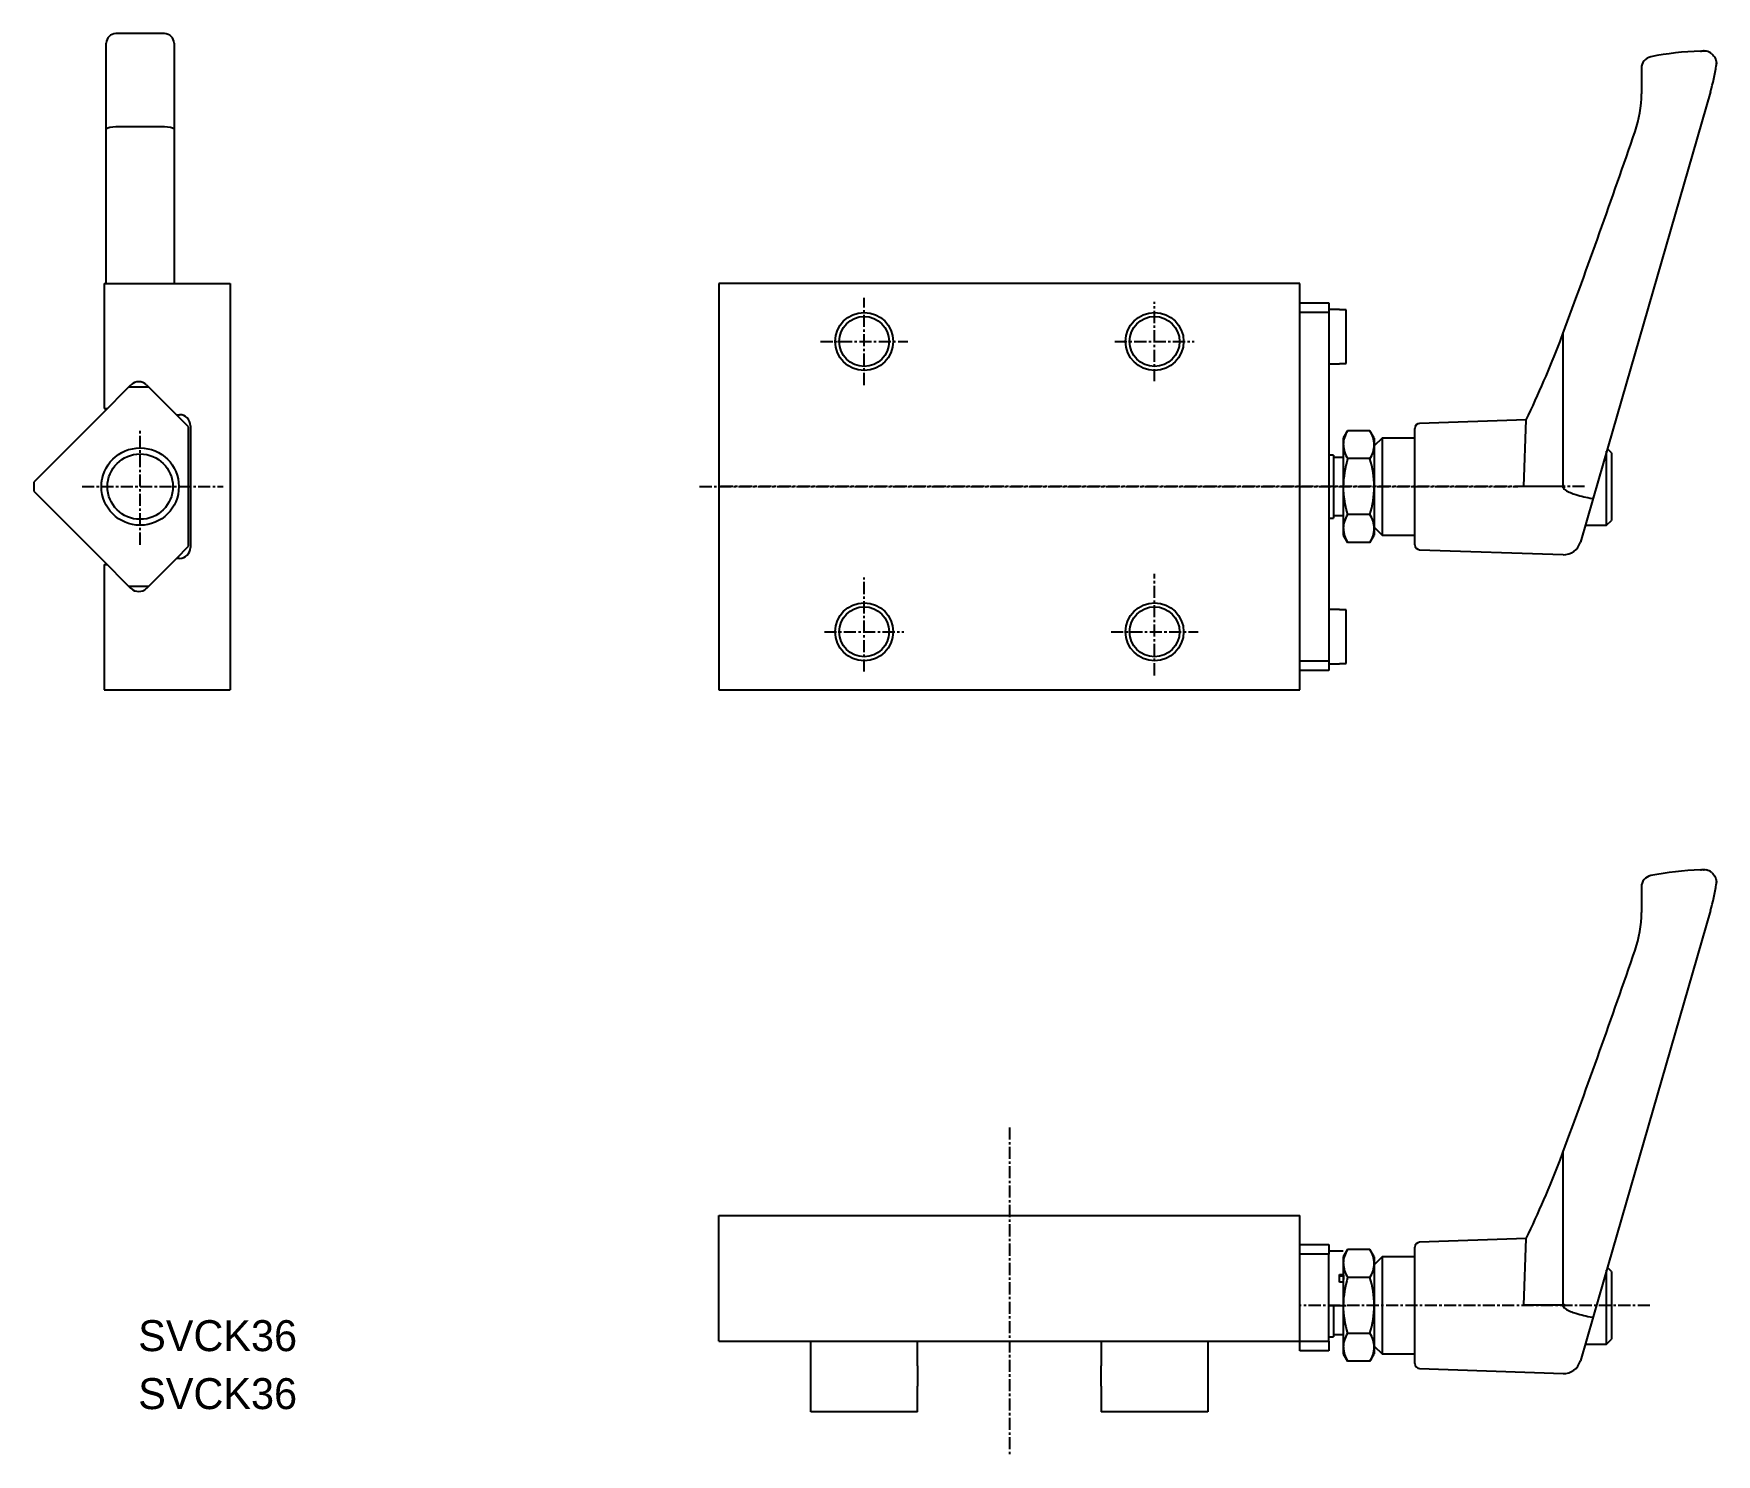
# Model space of a CAD drawing. Extents: x -1 to 173, y 5 to 152.
import ezdxf

# ---------------------------------------------------------------- set-up
doc = ezdxf.new("R2010")
doc.units = 0
doc.linetypes.add('CENTER', pattern=[2, 1.25, -0.25, 0.25, -0.25])
doc.layers.get('0').update_dxf_attribs({"linetype": 'CONTINUOUS'})
doc.layers.add('CENTER', color=1, linetype='CENTER')

msp = doc.modelspace()

# ---------------------------------------------------------------- linework, layer by layer
at = {"color": 7, "linetype": 'CONTINUOUS'}
for p, q in [((12.7, 152.13), (7.7, 152.13)), ((6.7, 150.72), (6.7, 151.13)), ((6.7, 142.28), (6.7, 150.72)), ((13.7, 151.13), (13.7, 150.72)), ((13.7, 150.72), (13.7, 142.28)), ((171.39, 150.31), (171.49, 150.31)), ((172.56, 150.05), (172.67, 149.94)), ((172.67, 149.94), (172.76, 149.84)), ((172.76, 149.84), (172.84, 149.72)), ((172.84, 149.72), (172.92, 149.58)), ((172.92, 149.58), (172.98, 149.42)), ((165.3, 148.55), (165.3, 145.92)), ((172.98, 149.42), (173.02, 149.25)), ((173.02, 149.25), (173.04, 149.08)), ((173.03, 148.92), (173.02, 148.84)), ((173.04, 149.08), (173.03, 148.92)), ((172.43, 146.12), (161.86, 109.51)), ((6.7, 126.32), (6.7, 142.28)), ((7.7, 142.52), (12.7, 142.52)), ((13.7, 142.28), (13.7, 126.32)), ((6.5, 126.32), (19.5, 126.32)), ((6.5, 126.32), (6.5, 113.38)), ((19.5, 126.32), (19.5, 84.32)), ((130, 126.32), (70, 126.32)), ((70, 126.32), (70, 84.32)), ((130, 84.32), (130, 126.32)), ((130, 124.32), (133, 124.32)), ((133, 124.32), (133, 123.32)), ((134.1, 123.62), (133, 123.62)), ((134.1, 123.59), (134.1, 123.62)), ((134.8, 123.59), (134.1, 123.59)), ((134.8, 118.05), (134.8, 123.59)), ((133, 123.32), (130, 123.32)), ((133, 123.32), (133, 87.32)), ((157.19, 121.11), (157.19, 105.33)), ((133, 118.02), (134.1, 118.02)), ((134.1, 118.05), (134.8, 118.05)), ((134.1, 118.02), (134.1, 118.05)), ((6.17, 112.75), (9.25, 115.83)), ((11.08, 115.61), (9.03, 115.61)), ((10.86, 115.83), (13.94, 112.75)), ((6.5, 113.38), (6.8, 113.38)), ((6.17, 112.75), (-0.8, 105.78)), ((13.94, 112.75), (14.26, 112.75)), ((15.2, 111.49), (13.94, 112.75)), ((15.2, 99.15), (15.2, 111.49)), ((15.4, 111.61), (15.4, 99.03)), ((141.9, 99.3), (141.9, 111.34)), ((153.4, 112.22), (142.38, 111.84)), ((153.16, 105.33), (153.4, 112.22)), ((134.94, 111.09), (134.5, 110.32)), ((134.5, 110.32), (134.5, 109.65)), ((134.5, 109.65), (134.5, 105.32)), ((137.25, 111.09), (134.94, 111.09)), ((137.7, 110.32), (137.25, 111.09)), ((138.5, 110.32), (137.7, 109.52)), ((137.7, 110.32), (137.7, 109.65)), ((137.7, 109.65), (137.7, 105.32)), ((138.5, 110.32), (138.5, 100.32)), ((141.9, 110.32), (138.5, 110.32)), ((133.5, 108.57), (133, 108.57)), ((133.5, 108.57), (133.5, 105.32)), ((134.5, 108.32), (133.5, 108.32)), ((137.25, 108.21), (134.94, 108.21)), ((161.86, 109.51), (160.3, 104.12)), ((161.7, 101.32), (161.7, 108.97)), ((162.2, 108.82), (161.78, 109.24)), ((162.2, 108.82), (162.2, 101.82)), ((-0.8, 105.78), (-0.8, 104.86)), ((-0.8, 104.86), (6.17, 97.89)), ((133.5, 105.32), (133.5, 102.07)), ((134.5, 105.32), (134.5, 100.99)), ((137.7, 105.32), (137.7, 100.99)), ((157.19, 105.33), (153.16, 105.33)), ((157.2, 105.37), (157.19, 105.32)), ((157.19, 105.33), (157.19, 105.32)), ((157.2, 105.4), (157.21, 105.41)), ((157.2, 105.39), (157.2, 105.4)), ((157.2, 105.4), (157.2, 105.4)), ((157.2, 105.38), (157.2, 105.39)), ((157.2, 105.37), (157.2, 105.38)), ((157.2, 105.38), (157.2, 105.38)), ((157.2, 105.26), (157.2, 105.27)), ((157.2, 105.27), (157.24, 105.17)), ((157.2, 105.25), (157.2, 105.26)), ((157.2, 105.24), (157.2, 105.25)), ((157.21, 105.23), (157.2, 105.24)), ((157.21, 105.42), (157.22, 105.43)), ((157.21, 105.41), (157.21, 105.42)), ((157.21, 105.41), (157.21, 105.41)), ((157.21, 105.22), (157.21, 105.23)), ((157.21, 105.23), (157.21, 105.23)), ((157.22, 105.21), (157.21, 105.22)), ((157.21, 105.22), (157.21, 105.22)), ((157.22, 105.43), (157.22, 105.44)), ((157.22, 105.44), (157.23, 105.44)), ((157.22, 105.43), (157.22, 105.43)), ((157.22, 105.43), (157.22, 105.43)), ((157.22, 105.2), (157.22, 105.21)), ((157.22, 105.21), (157.22, 105.21)), ((157.23, 105.2), (157.22, 105.2)), ((157.22, 105.2), (157.22, 105.2)), ((157.23, 105.44), (157.23, 105.45)), ((157.23, 105.45), (157.24, 105.45)), ((157.23, 105.44), (157.23, 105.44)), ((157.23, 105.44), (157.23, 105.44)), ((157.23, 105.44), (157.23, 105.44)), ((157.23, 105.19), (157.23, 105.2)), ((157.23, 105.2), (157.23, 105.2)), ((157.23, 105.2), (157.23, 105.2)), ((157.24, 105.19), (157.23, 105.19)), ((157.24, 105.45), (157.24, 105.45)), ((157.24, 105.45), (157.24, 105.45)), ((157.24, 105.45), (157.24, 105.45)), ((157.24, 105.45), (157.25, 105.45)), ((157.25, 105.19), (157.24, 105.19)), ((157.24, 105.19), (157.24, 105.19)), ((157.24, 105.19), (157.24, 105.19)), ((157.24, 105.19), (157.24, 105.19)), ((157.24, 105.19), (157.24, 105.19)), ((157.24, 105.19), (157.24, 105.19)), ((157.24, 105.17), (157.32, 105.07)), ((157.25, 105.45), (157.25, 105.45)), ((157.25, 105.45), (157.25, 105.45)), ((157.25, 105.45), (157.25, 105.45)), ((157.25, 105.45), (157.25, 105.45)), ((157.25, 105.45), (157.25, 105.45)), ((157.25, 105.45), (157.26, 105.45)), ((157.26, 105.18), (157.25, 105.18)), ((157.25, 105.18), (157.25, 105.19)), ((157.25, 105.19), (157.25, 105.19)), ((157.25, 105.19), (157.25, 105.19)), ((157.25, 105.19), (157.25, 105.19)), ((157.26, 105.45), (157.26, 105.45)), ((157.26, 105.45), (157.26, 105.45)), ((157.26, 105.45), (157.26, 105.45)), ((157.26, 105.45), (157.26, 105.45)), ((157.26, 105.45), (157.26, 105.45)), ((157.26, 105.45), (157.27, 105.45)), ((157.27, 105.19), (157.26, 105.19)), ((157.26, 105.19), (157.26, 105.18)), ((157.26, 105.18), (157.26, 105.18)), ((157.26, 105.18), (157.26, 105.18)), ((157.26, 105.18), (157.26, 105.18)), ((157.26, 105.18), (157.26, 105.18)), ((157.27, 105.45), (157.27, 105.45)), ((157.27, 105.45), (157.27, 105.45)), ((157.27, 105.45), (157.27, 105.45)), ((157.27, 105.45), (157.27, 105.45)), ((157.27, 105.45), (157.27, 105.45)), ((157.27, 105.45), (157.28, 105.45)), ((157.28, 105.19), (157.27, 105.19)), ((157.27, 105.19), (157.27, 105.19)), ((157.27, 105.19), (157.27, 105.19)), ((157.27, 105.19), (157.27, 105.19)), ((157.27, 105.19), (157.27, 105.19)), ((157.27, 105.19), (157.27, 105.19)), ((157.28, 105.45), (157.28, 105.45)), ((157.28, 105.45), (157.28, 105.45)), ((157.28, 105.45), (157.28, 105.45)), ((157.28, 105.45), (157.28, 105.44)), ((157.28, 105.44), (157.29, 105.44)), ((157.29, 105.2), (157.28, 105.19)), ((157.28, 105.19), (157.28, 105.19)), ((157.28, 105.19), (157.28, 105.19)), ((157.28, 105.19), (157.28, 105.19)), ((157.28, 105.19), (157.28, 105.19)), ((157.29, 105.44), (157.29, 105.44)), ((157.29, 105.44), (157.29, 105.44)), ((157.29, 105.44), (157.3, 105.43)), ((157.3, 105.21), (157.29, 105.2)), ((157.29, 105.2), (157.29, 105.2)), ((157.29, 105.2), (157.29, 105.2)), ((157.29, 105.2), (157.29, 105.2)), ((157.3, 105.43), (157.3, 105.43)), ((157.3, 105.43), (157.3, 105.42)), ((157.3, 105.42), (157.3, 105.42)), ((157.3, 105.42), (157.31, 105.41)), ((157.31, 105.22), (157.3, 105.22)), ((157.3, 105.22), (157.3, 105.21)), ((157.3, 105.21), (157.3, 105.21)), ((157.31, 105.41), (157.31, 105.41)), ((157.31, 105.41), (157.31, 105.4)), ((157.31, 105.4), (157.31, 105.39)), ((157.31, 105.39), (157.32, 105.39)), ((157.32, 105.25), (157.31, 105.24)), ((157.31, 105.24), (157.31, 105.23)), ((157.31, 105.23), (157.31, 105.23)), ((157.31, 105.23), (157.31, 105.22)), ((157.32, 105.39), (157.32, 105.37)), ((157.32, 105.37), (157.32, 105.36)), ((157.32, 105.36), (157.32, 105.35)), ((157.32, 105.35), (157.33, 105.34)), ((157.33, 105.3), (157.32, 105.29)), ((157.32, 105.29), (157.32, 105.28)), ((157.32, 105.28), (157.32, 105.27)), ((157.32, 105.27), (157.32, 105.26)), ((157.32, 105.26), (157.32, 105.25)), ((157.32, 105.07), (157.42, 104.98)), ((157.33, 105.34), (157.33, 105.33)), ((157.33, 105.33), (157.33, 105.32)), ((157.33, 105.32), (157.33, 105.31)), ((157.33, 105.31), (157.33, 105.3)), ((158.53, 104.51), (158.54, 104.51)), ((160.3, 104.12), (158.99, 99.58)), ((160.2, 104.11), (160.3, 104.12)), ((133, 102.07), (133.5, 102.07)), ((133.5, 102.32), (134.5, 102.32)), ((134.5, 100.99), (134.5, 100.32)), ((137.25, 102.43), (134.94, 102.43)), ((137.7, 101.12), (138.5, 100.32)), ((137.7, 100.99), (137.7, 100.32)), ((159.49, 101.32), (161.7, 101.32)), ((161.7, 101.32), (162.2, 101.82)), ((13.94, 97.89), (15.2, 99.15)), ((134.5, 100.32), (134.94, 99.55)), ((137.25, 99.55), (134.94, 99.55)), ((137.25, 99.55), (137.7, 100.32)), ((138.5, 100.32), (141.9, 100.32)), ((9.25, 94.81), (6.17, 97.89)), ((13.94, 97.89), (10.86, 94.81)), ((14.26, 97.89), (13.94, 97.89)), ((142.38, 98.8), (157.2, 98.29)), ((6.5, 97.26), (6.5, 84.32)), ((6.5, 97.26), (6.8, 97.26)), ((9.03, 95.03), (11.08, 95.03)), ((134.1, 92.62), (133, 92.62)), ((134.1, 92.59), (134.1, 92.62)), ((134.8, 92.59), (134.1, 92.59)), ((134.8, 87.05), (134.8, 92.59)), ((130, 87.32), (133, 87.32)), ((133, 87.32), (133, 86.32)), ((133, 87.02), (134.1, 87.02)), ((134.1, 87.05), (134.8, 87.05)), ((134.1, 87.02), (134.1, 87.05)), ((133, 86.32), (130, 86.32)), ((6.5, 84.32), (19.5, 84.32)), ((70, 84.32), (130, 84.32)), ((171.39, 65.71), (171.49, 65.71)), ((172.56, 65.45), (172.67, 65.34)), ((172.67, 65.34), (172.76, 65.24)), ((172.76, 65.24), (172.84, 65.12)), ((172.84, 65.12), (172.92, 64.98)), ((172.92, 64.98), (172.98, 64.82)), ((172.98, 64.82), (173.02, 64.65)), ((173.02, 64.65), (173.04, 64.48)), ((173.03, 64.32), (173.02, 64.24)), ((173.04, 64.48), (173.03, 64.32)), ((165.3, 63.95), (165.3, 61.32)), ((172.43, 61.52), (161.86, 24.91)), ((157.19, 36.51), (157.19, 20.73)), ((70, 30.02), (130, 30.02)), ((70, 17.02), (70, 30.02)), ((130, 17.02), (130, 30.02)), ((130, 27.02), (133, 27.02)), ((133, 27.02), (133, 26.02)), ((134.5, 26.32), (133, 26.32)), ((134.94, 26.49), (134.5, 25.72)), ((137.25, 26.49), (134.94, 26.49)), ((137.7, 25.72), (137.25, 26.49)), ((141.9, 14.7), (141.9, 26.74)), ((153.4, 27.62), (142.38, 27.24)), ((153.16, 20.73), (153.4, 27.62)), ((133, 26.02), (130, 26.02)), ((133, 17.02), (133, 26.02)), ((134.5, 25.72), (134.5, 25.05)), ((134.5, 25.05), (134.5, 20.72)), ((137.7, 25.72), (137.7, 25.05)), ((138.5, 25.72), (137.7, 24.92)), ((137.7, 25.05), (137.7, 20.72)), ((141.9, 25.72), (138.5, 25.72)), ((138.5, 25.72), (138.5, 15.72)), ((161.86, 24.91), (160.3, 19.52)), ((161.7, 16.72), (161.7, 24.37)), ((162.2, 24.22), (161.78, 24.64)), ((134.1, 23.12), (134.1, 23.92)), ((134.1, 23.92), (134.5, 23.92)), ((134.5, 23.72), (134.1, 23.72)), ((134.5, 23.12), (134.1, 23.12)), ((134.5, 23.92), (134.5, 23.22)), ((134.51, 23.54), (134.5, 23.22)), ((134.5, 23.22), (134.5, 23.12)), ((134.5, 23.22), (134.5, 23.12)), ((134.53, 23.86), (134.51, 23.54)), ((134.54, 23.92), (134.53, 23.86)), ((137.25, 23.61), (134.94, 23.61)), ((162.2, 24.22), (162.2, 17.22)), ((133, 20.72), (134.8, 20.72)), ((133.5, 20.72), (133.5, 17.47)), ((134.5, 20.72), (134.5, 18.22)), ((134.5, 20.72), (134.5, 16.39)), ((137.7, 20.72), (137.7, 16.39)), ((157.19, 20.73), (153.16, 20.73)), ((157.2, 20.77), (157.19, 20.72)), ((157.19, 20.73), (157.19, 20.72)), ((157.2, 20.8), (157.21, 20.81)), ((157.2, 20.8), (157.2, 20.8)), ((157.2, 20.79), (157.2, 20.8)), ((157.2, 20.78), (157.2, 20.79)), ((157.2, 20.78), (157.2, 20.78)), ((157.2, 20.77), (157.2, 20.78)), ((157.2, 20.67), (157.24, 20.57)), ((157.2, 20.66), (157.2, 20.67)), ((157.2, 20.65), (157.2, 20.66)), ((157.2, 20.64), (157.2, 20.65)), ((157.21, 20.63), (157.2, 20.64)), ((157.21, 20.82), (157.22, 20.83)), ((157.21, 20.81), (157.21, 20.82)), ((157.21, 20.81), (157.21, 20.81)), ((157.21, 20.63), (157.21, 20.63)), ((157.21, 20.62), (157.21, 20.63)), ((157.21, 20.62), (157.21, 20.62)), ((157.22, 20.61), (157.21, 20.62)), ((157.22, 20.84), (157.23, 20.84)), ((157.22, 20.83), (157.22, 20.84)), ((157.22, 20.83), (157.22, 20.83)), ((157.22, 20.83), (157.22, 20.83)), ((157.22, 20.61), (157.22, 20.61)), ((157.22, 20.6), (157.22, 20.61)), ((157.22, 20.6), (157.22, 20.6)), ((157.23, 20.6), (157.22, 20.6)), ((157.23, 20.85), (157.24, 20.85)), ((157.23, 20.84), (157.23, 20.85)), ((157.23, 20.84), (157.23, 20.84)), ((157.23, 20.84), (157.23, 20.84)), ((157.23, 20.84), (157.23, 20.84)), ((157.23, 20.6), (157.23, 20.6)), ((157.23, 20.6), (157.23, 20.6)), ((157.23, 20.59), (157.23, 20.6)), ((157.24, 20.59), (157.23, 20.59)), ((157.24, 20.85), (157.25, 20.85)), ((157.24, 20.85), (157.24, 20.85)), ((157.24, 20.85), (157.24, 20.85)), ((157.24, 20.85), (157.24, 20.85)), ((157.24, 20.59), (157.24, 20.59)), ((157.24, 20.59), (157.24, 20.59)), ((157.24, 20.59), (157.24, 20.59)), ((157.24, 20.59), (157.24, 20.59)), ((157.24, 20.59), (157.24, 20.59)), ((157.25, 20.59), (157.24, 20.59)), ((157.24, 20.57), (157.32, 20.47)), ((157.25, 20.85), (157.26, 20.85)), ((157.25, 20.85), (157.25, 20.85)), ((157.25, 20.85), (157.25, 20.85)), ((157.25, 20.85), (157.25, 20.85)), ((157.25, 20.85), (157.25, 20.85)), ((157.25, 20.85), (157.25, 20.85)), ((157.25, 20.59), (157.25, 20.59)), ((157.25, 20.59), (157.25, 20.59)), ((157.25, 20.59), (157.25, 20.59)), ((157.25, 20.58), (157.25, 20.59)), ((157.26, 20.58), (157.25, 20.58)), ((157.26, 20.85), (157.27, 20.85)), ((157.26, 20.85), (157.26, 20.85)), ((157.26, 20.85), (157.26, 20.85)), ((157.26, 20.85), (157.26, 20.85)), ((157.26, 20.85), (157.26, 20.85)), ((157.26, 20.85), (157.26, 20.85)), ((157.26, 20.59), (157.26, 20.58)), ((157.27, 20.59), (157.26, 20.59)), ((157.26, 20.58), (157.26, 20.58)), ((157.26, 20.58), (157.26, 20.58)), ((157.26, 20.58), (157.26, 20.58)), ((157.26, 20.58), (157.26, 20.58)), ((157.27, 20.85), (157.28, 20.85)), ((157.27, 20.85), (157.27, 20.85)), ((157.27, 20.85), (157.27, 20.85)), ((157.27, 20.85), (157.27, 20.85)), ((157.27, 20.85), (157.27, 20.85)), ((157.27, 20.85), (157.27, 20.85)), ((157.27, 20.59), (157.27, 20.59)), ((157.27, 20.59), (157.27, 20.59)), ((157.27, 20.59), (157.27, 20.59)), ((157.27, 20.59), (157.27, 20.59)), ((157.27, 20.59), (157.27, 20.59)), ((157.28, 20.59), (157.27, 20.59)), ((157.28, 20.85), (157.28, 20.84)), ((157.28, 20.85), (157.28, 20.85)), ((157.28, 20.85), (157.28, 20.85)), ((157.28, 20.85), (157.28, 20.85)), ((157.28, 20.84), (157.29, 20.84)), ((157.29, 20.6), (157.28, 20.59)), ((157.28, 20.59), (157.28, 20.59)), ((157.28, 20.59), (157.28, 20.59)), ((157.28, 20.59), (157.28, 20.59)), ((157.28, 20.59), (157.28, 20.59)), ((157.29, 20.84), (157.3, 20.83)), ((157.29, 20.84), (157.29, 20.84)), ((157.29, 20.84), (157.29, 20.84)), ((157.3, 20.61), (157.29, 20.6)), ((157.29, 20.6), (157.29, 20.6)), ((157.29, 20.6), (157.29, 20.6)), ((157.29, 20.6), (157.29, 20.6)), ((157.3, 20.83), (157.3, 20.82)), ((157.3, 20.83), (157.3, 20.83)), ((157.3, 20.82), (157.31, 20.81)), ((157.3, 20.82), (157.3, 20.82)), ((157.3, 20.62), (157.3, 20.61)), ((157.31, 20.62), (157.3, 20.62)), ((157.3, 20.61), (157.3, 20.61)), ((157.31, 20.81), (157.31, 20.8)), ((157.31, 20.81), (157.31, 20.81)), ((157.31, 20.8), (157.31, 20.79)), ((157.31, 20.79), (157.32, 20.79)), ((157.32, 20.65), (157.31, 20.64)), ((157.31, 20.64), (157.31, 20.63)), ((157.31, 20.63), (157.31, 20.62)), ((157.31, 20.63), (157.31, 20.63)), ((157.32, 20.79), (157.32, 20.77)), ((157.32, 20.77), (157.32, 20.76)), ((157.32, 20.76), (157.32, 20.75)), ((157.32, 20.75), (157.33, 20.74)), ((157.33, 20.7), (157.32, 20.69)), ((157.32, 20.69), (157.32, 20.68)), ((157.32, 20.68), (157.32, 20.67)), ((157.32, 20.67), (157.32, 20.66)), ((157.32, 20.66), (157.32, 20.65)), ((157.32, 20.47), (157.42, 20.38)), ((157.33, 20.74), (157.33, 20.73)), ((157.33, 20.73), (157.33, 20.72)), ((157.33, 20.72), (157.33, 20.71)), ((157.33, 20.71), (157.33, 20.7)), ((158.53, 19.91), (158.54, 19.91)), ((160.3, 19.52), (158.99, 14.98)), ((160.2, 19.51), (160.3, 19.52)), ((133, 17.47), (133.5, 17.47)), ((133.5, 17.72), (134.5, 17.72)), ((134.5, 18.22), (134.5, 15.72)), ((137.25, 17.83), (134.94, 17.83)), ((70, 17.02), (130, 17.02)), ((79.5, 9.72), (79.5, 17.02)), ((90.5, 14.46), (90.5, 17.02)), ((109.5, 17.02), (109.5, 14.46)), ((120.5, 17.02), (120.5, 9.72)), ((130, 17.02), (133, 17.02)), ((130, 16.02), (130, 17.02)), ((133, 16.02), (130, 16.02)), ((133, 17.02), (133, 16.02)), ((134.5, 16.39), (134.5, 15.72)), ((134.5, 15.72), (134.94, 14.95)), ((137.25, 14.95), (137.7, 15.72)), ((137.7, 16.52), (138.5, 15.72)), ((137.7, 16.39), (137.7, 15.72)), ((138.5, 15.72), (141.9, 15.72)), ((159.49, 16.72), (161.7, 16.72)), ((161.7, 16.72), (162.2, 17.22)), ((90.5, 14.46), (90.5, 12.38)), ((109.5, 12.38), (109.5, 14.46)), ((137.25, 14.95), (134.94, 14.95)), ((142.38, 14.2), (157.2, 13.69)), ((90.5, 9.72), (90.5, 12.38)), ((109.5, 12.38), (109.5, 9.72)), ((90.5, 9.72), (79.5, 9.72)), ((120.5, 9.72), (109.5, 9.72))]:
    msp.add_line(p, q, dxfattribs=at)
at = {"color": 7}
for q in [(127.9, 30.02), (113.9, 30.02)]:
    msp.add_line((101.05, 30.02), q, dxfattribs=at)
at = {"color": 7, "linetype": 'CONTINUOUS', "flags": 128}
for points in [[(6.7, 142.28), (6.7, 142.29), (6.72, 142.33), (6.85, 142.41), (7.07, 142.47), (7.37, 142.5), (7.7, 142.52)], [(12.7, 142.52), (13.03, 142.5), (13.32, 142.47), (13.55, 142.41), (13.67, 142.33), (13.7, 142.29), (13.7, 142.28)]]:
    msp.add_lwpolyline(points, dxfattribs=at)
at = {"color": 3, "linetype": 'CONTINUOUS'}
for centre, radius in [((85, 120.32), 3), ((115, 120.32), 3), ((10.2, 105.32), 3.38), ((85, 90.32), 3), ((115, 90.32), 3)]:
    msp.add_circle(centre, radius, dxfattribs=at)
at = {"color": 7, "linetype": 'CONTINUOUS'}
for centre, radius in [((85, 120.32), 2.58), ((115, 120.32), 2.58), ((10.2, 105.32), 4), ((85, 90.32), 2.58), ((115, 90.32), 2.58)]:
    msp.add_circle(centre, radius, dxfattribs=at)
for centre, radius, start, end in [((7.7, 151.13), 1, 90, 180), ((12.7, 151.13), 1, 0, 90), ((166.5, 148.55), 1.2, 101.3863, 180), ((172.18, 120.32), 30, 91.516, 101.3863), ((171.74, 149.03), 1.3, 78.0495, 101.0598), ((171.74, 149.04), 1.3, 50.9091, 78.0321), ((151.28, 152.17), 22, 344.0262, 351.2839), ((153.3, 145.92), 12, 341.01, 0), ((-780.93, 467.42), 1000, 339.73827, 341.01004), ((45.07, 163.84), 120, 334.5202, 338.7335), ((-780.93, 467.42), 1000, 339.69006, 339.73827), ((10.06, 115.02), 1.14, 45, 135), ((14.26, 111.61), 1.14, 0, 90), ((142.4, 111.34), 0.5, 92, 180), ((137.38, 109.55), 2.89, 147.6436, 177.9722), ((137.31, 109.73), 2.81, 181.6143, 212.7699), ((134.89, 109.57), 2.81, 1.6143, 32.7699), ((134.81, 109.75), 2.89, 327.6436, 357.9722), ((144.73, 105.21), 10.23, 163.0011, 179.411), ((127.64, 105.24), 10.06, 0.443, 17.1449), ((144.59, 105.4), 10.1, 180.4759, 197.112), ((127.37, 105.44), 10.33, 343.0772, 359.3349), ((159.5, 108.29), 3.91, 237.8596, 255.713), ((162.47, 117.23), 13.32, 252.8113, 260.177), ((137.38, 100.89), 2.89, 147.6436, 177.9722), ((137.31, 101.07), 2.81, 181.6143, 212.7699), ((134.89, 100.91), 2.81, 1.6143, 32.7699), ((134.81, 101.09), 2.89, 327.6436, 357.9722), ((142.4, 99.3), 0.5, 180, 268), ((157.26, 100.08), 1.8, 268, 343.891), ((14.26, 99.03), 1.14, 270, 0), ((10.06, 95.62), 1.14, 225, 315), ((166.5, 63.95), 1.2, 101.3863, 180), ((172.18, 35.72), 30, 91.516, 101.3863), ((171.74, 64.43), 1.3, 78.0495, 101.0598), ((171.74, 64.44), 1.3, 50.9091, 78.0321), ((151.28, 67.57), 22, 344.0262, 351.2839), ((153.3, 61.32), 12, 341.01, 0), ((-780.93, 382.82), 1000, 339.73827, 341.01004), ((-780.93, 382.82), 1000, 339.69006, 339.73827), ((45.07, 79.24), 120, 334.5202, 338.7335), ((137.38, 24.95), 2.89, 147.6436, 177.9722), ((134.89, 24.97), 2.81, 1.6143, 32.7699), ((142.4, 26.74), 0.5, 92, 180), ((137.31, 25.13), 2.81, 181.6143, 212.7699), ((134.81, 25.15), 2.89, 327.6436, 357.9722), ((144.73, 20.61), 10.23, 163.0011, 179.411), ((127.64, 20.64), 10.06, 0.443, 17.1449), ((144.59, 20.8), 10.1, 180.4759, 197.112), ((127.37, 20.84), 10.33, 343.0772, 359.3349), ((159.5, 23.69), 3.91, 237.8596, 255.713), ((162.47, 32.63), 13.32, 252.8113, 260.177), ((137.38, 16.29), 2.89, 147.6436, 177.9722), ((134.89, 16.31), 2.81, 1.6143, 32.7699), ((137.31, 16.47), 2.81, 181.6143, 212.7699), ((134.81, 16.49), 2.89, 327.6436, 357.9722), ((142.4, 14.7), 0.5, 180, 268), ((157.26, 15.48), 1.8, 268, 343.891)]:
    msp.add_arc(centre, radius, start, end, dxfattribs=at)
at = {"color": 7}
for p in [(171.74, 150.34), (173.04, 149.04), (171.74, 65.74), (173.04, 64.44)]:
    msp.add_point(p, dxfattribs=at)
at = {"layer": 'CENTER', "color": 1, "linetype": 'CENTER'}
for p, q in [((85, 115.82), (85, 124.82)), ((115, 116.22), (115, 124.42)), ((80.5, 120.32), (89.5, 120.32)), ((110.9, 120.32), (119.1, 120.32)), ((10.2, 99.32), (10.2, 111.32)), ((4.2, 105.32), (18.79, 105.32)), ((68, 105.32), (152.52, 105.32)), ((159.42, 105.32), (70, 105.32)), ((85, 86.22), (85, 95.92)), ((115, 85.82), (115, 96.32)), ((80.9, 90.32), (89.1, 90.32)), ((110.5, 90.32), (119.5, 90.32)), ((100, 39.1), (100, 5.33)), ((166.16, 20.72), (130, 20.72))]:
    msp.add_line(p, q, dxfattribs=at)

# ---------------------------------------------------------------- texts
at = {"color": 7, "linetype": 'CONTINUOUS'}
for p in [(10, 15.99), (10, 10)]:
    msp.add_text('SVCK36', height=3.2, dxfattribs=at).set_placement(p)

doc.saveas('drawing.dxf')
